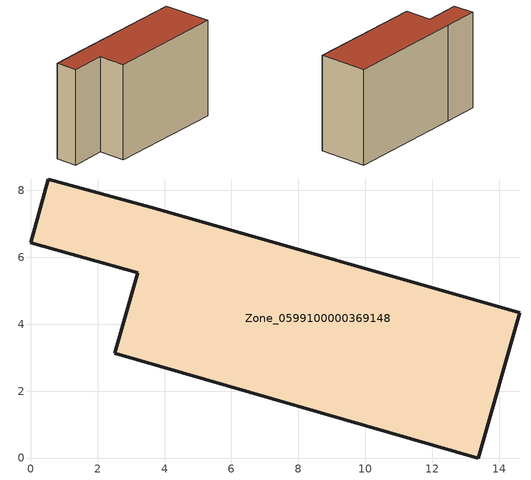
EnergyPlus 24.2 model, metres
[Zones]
Zone_0599100000369148
 floor ground (C_G): 14.62,4.33 13.37,0 2.51,3.13 3.21,5.54 0,6.43 0.53,8.34 3.76,7.45 z0
 wall outside (C_F): 3.76,7.45 0.53,8.34 0,6.43 3.21,5.54 2.51,3.13 13.37,0 14.62,4.33 3.76,7.45 z0:8.89
 roof outside (C_R): 14.62,4.33 3.76,7.45 0.53,8.34 0,6.43 3.21,5.54 2.51,3.13 13.37,0 z8.89
[BUILDING]
Pand.0599100000369148: North Axis=0; Terrain=City; Loads Convergence Tolerance Value=0.04; Temperature Convergence Tolerance Value=0.4; Solar Distribution=FullExterior; Maximum Number of Warmup Days=25; Minimum Number of Warmup Days=1
[Site:Location]
Rotterdam.The.Hague.AP_ZH_NLD Design_Conditions: Latitude=51.96; Longitude=4.45; Time Zone=1; Elevation=-4.5
[SITE:GROUNDTEMPERATURE:BUILDINGSURFACE]
18, 18, 18, 18, 18, 18, 18, 18, 18, 18, 18, 18
[MATERIAL] Thermal Absorptance=0.9; Solar Absorptance=0.7; Visible Absorptance=0.7
Name | Roughness | Thickness | Conductivity | Density | Specific Heat
G.TI.1992-2005 | MediumSmooth | 0.15 | 0.06 | 540 | 1210
F.TI.1992-2005 | Rough | 0.3 | 0.12 | 1920 | 840
R.TI.1992-2005 | MediumRough | 0.2 | 0.08 | 1500 | 1000
[CONSTRUCTION]
C_G: G.TI.1992-2005
C_F: F.TI.1992-2005
C_R: R.TI.1992-2005
[ZONE]
Zone_0599100000369148: Type=1; Multiplier=1; Ceiling Height=Autocalculate; Volume=Autocalculate; Floor Area=autocalculate; Part of Total Floor Area=Yes
[ZONEINFILTRATION:DESIGNFLOWRATE]
Infil_Zone_0599100000369148: Zone or ZoneList or Space or SpaceList=Zone_0599100000369148; Schedule=AlwaysOn; Design Flow Rate Calculation Method=Flow/Area; Flow Rate per Floor Area=0.0015; Constant Term Coefficient=1; Temperature Term Coefficient=0; Velocity Term Coefficient=0; Velocity Squared Term Coefficient=0
[HVACTEMPLATE:ZONE:IDEALLOADSAIRSYSTEM]
Zone_0599100000369148: Maximum Heating Supply Air Temperature=50; Minimum Cooling Supply Air Temperature=13; Maximum Heating Supply Air Humidity Ratio=0.0156; Minimum Cooling Supply Air Humidity Ratio=0.0077; Heating Limit=NoLimit; Cooling Limit=NoLimit; Dehumidification Control Type=ConstantSensibleHeatRatio; Cooling Sensible Heat Ratio=0.7; Dehumidification Setpoint=60; Humidification Control Type=None; Humidification Setpoint=30; Outdoor Air Method=None; Outdoor Air Flow Rate per Person=0.00944; Outdoor Air Flow Rate per Zone Floor Area=0; Outdoor Air Flow Rate per Zone=0; Demand Controlled Ventilation Type=None; Outdoor Air Economizer Type=NoEconomizer; Heat Recovery Type=None; Sensible Heat Recovery Effectiveness=0.7; Latent Heat Recovery Effectiveness=0.65
[ZONECONTROL:THERMOSTAT]
ThermostatControl_Zone_0599100000369148: Zone or ZoneList=Zone_0599100000369148; Control Type Schedule=DualSetpointControlType; Control 1=Thermostat_Zone_0599100000369148; Temperature Difference Between Cutout And Setpoint=0
[THERMOSTATSETPOINT:DUALSETPOINT]
Thermostat_Zone_0599100000369148: Heating Setpoint Temperature Schedule=HeatingSetpoint_Zone_0599100000369148; Cooling Setpoint Temperature Schedule=CoolingSetpoint_Zone_0599100000369148
[SCHEDULE:COMPACT]
HeatingSetpoint_Zone_0599100000369148: Through: 12/31, For: AllDays, Until: 24:00, 21
CoolingSetpoint_Zone_0599100000369148: Through: 12/31, For: AllDays, Until: 24:00, 24
DualSetpointControlType: Through: 12/31, For: AllDays, Until: 24:00, 4
AlwaysOn: Through: 12/31, For: AllDays, Until: 24:00, 1
